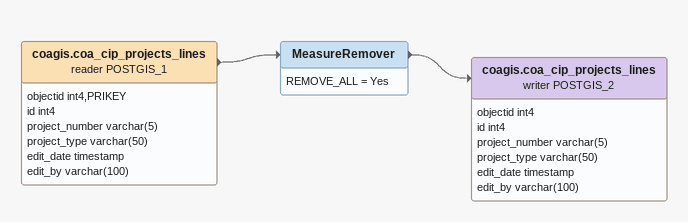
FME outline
coagis.coa_cip_projects_lines (reader POSTGIS_1)
    attributes: objectid int4,PRIKEY, id int4, project_number varchar(5), project_type varchar(50), edit_date timestamp, edit_by varchar(100)
    -> MeasureRemover
MeasureRemover
    REMOVE_ALL = Yes
    -> coagis.coa_cip_projects_lines (writer POSTGIS_2)
coagis.coa_cip_projects_lines (writer POSTGIS_2)
    attributes: objectid int4, id int4, project_number varchar(5), project_type varchar(50), edit_date timestamp, edit_by varchar(100)
